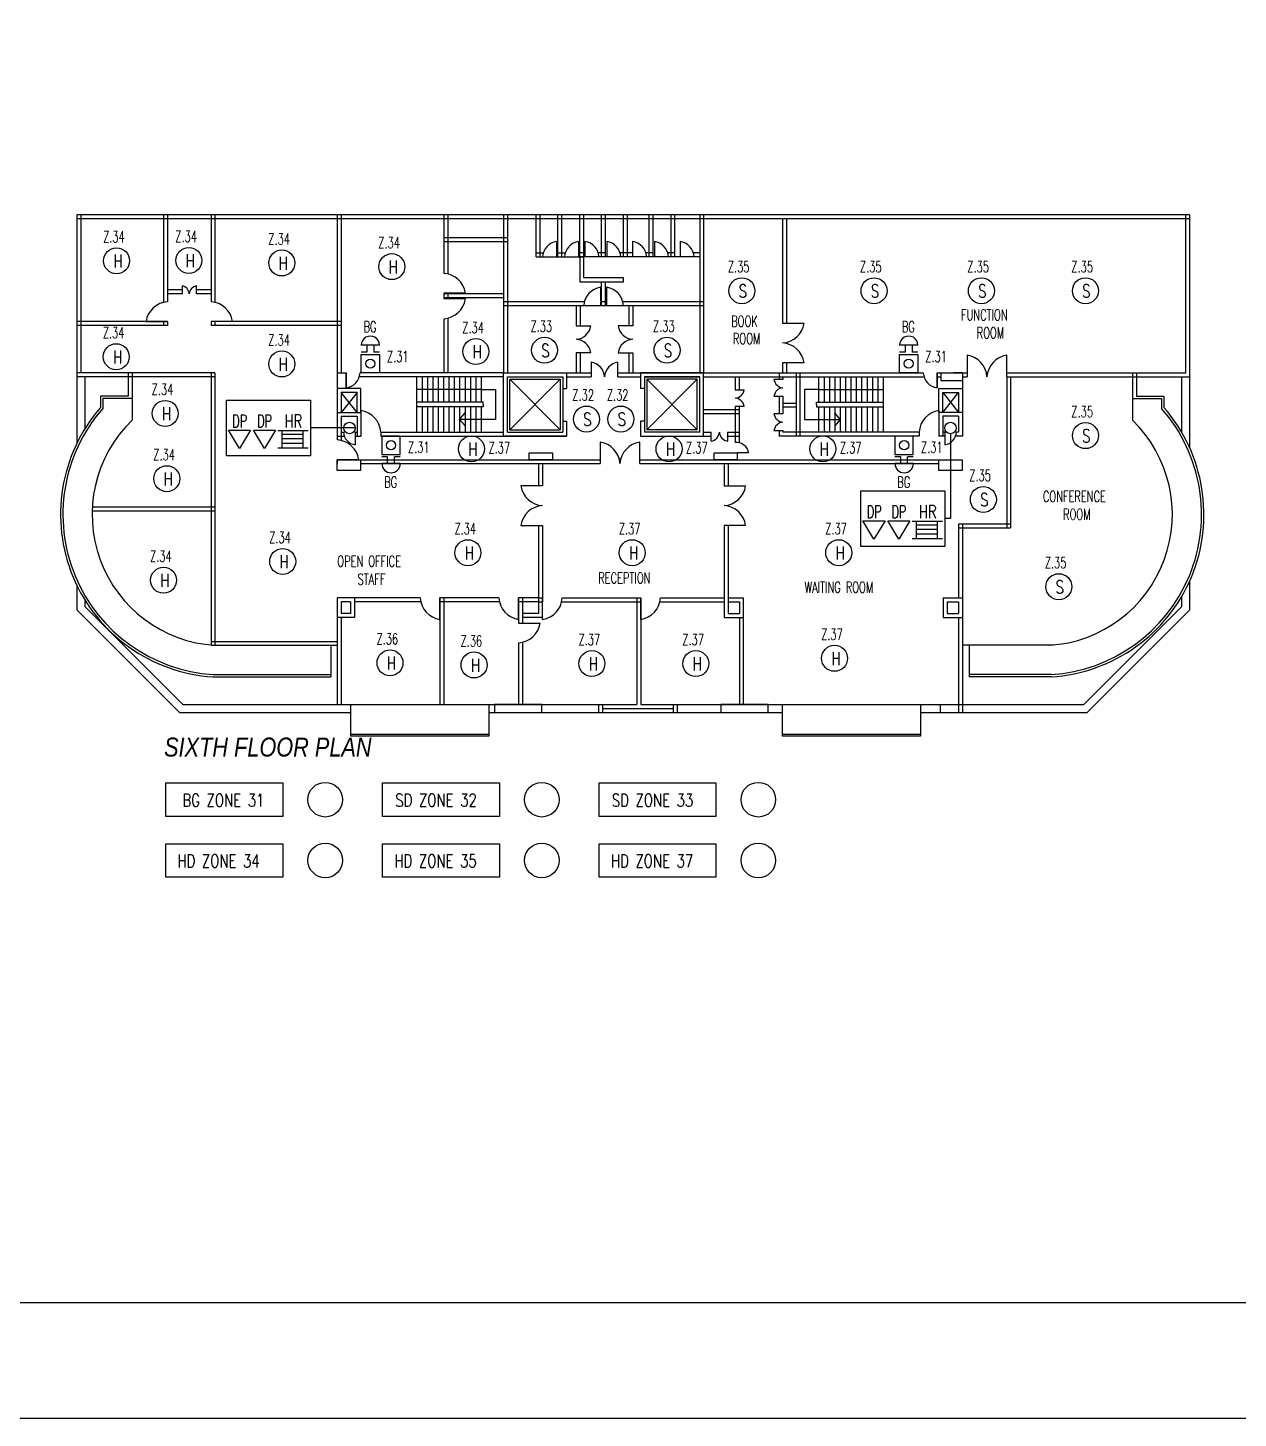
# Model space of a CAD drawing. Extents: x -212 to 1123, y -167 to 326.
# Drawn here: x 490.9 to 700.5, y -166.7 to 74 of the extents above; entities that cross this region are included whole.
import ezdxf

# ---------------------------------------------------------------- set-up
doc = ezdxf.new("R2010")
doc.units = 0
doc.layers.get('0').update_dxf_attribs({"linetype": 'CONTINUOUS'})
for name, color, linetype in [('BUILD', 8, 'CONTINUOUS'), ('FAPOINT', 1, 'CONTINUOUS'), ('FF_GRID_LINE', 8, 'CONTINUOUS'), ('MIMIC_SIZE', 7, 'CONTINUOUS'), ('TEXT', 8, 'CONTINUOUS')]:
    doc.layers.add(name, color=color, linetype=linetype)
doc.styles.add('ARIAL_NARROW_ITALIC', font='ARIALNI.TTF')
doc.styles.add('BADAI', font='romans.shx', dxfattribs={"width": 0.65})
doc.styles.add('PLOT02__REVB$0$NARROW', font='SIMPLEX', dxfattribs={"width": 0.75})

# ---------------------------------------------------------------- blocks, each defined once
blk = doc.blocks.new('D-433-1_MIMIC_SIZE_900_X_1')
at = {"layer": 'MIMIC_SIZE'}
for points in [[(3.62, 53.07), (868.62, 53.07), (868.62, 478.07), (3.62, 478.07)], [(23.62, 73.07), (848.62, 73.07), (848.62, 458.07), (23.62, 458.07)]]:
    blk.add_lwpolyline(points, close=True, dxfattribs=at)

msp = doc.modelspace()

# ---------------------------------------------------------------- linework, layer by layer
at = {"color": 1}
for p, q in [((548.636, 14.254), (548.64, 17.435)), ((549.634, 17.832), (548.64, 17.833)), ((548.64, 17.435), (551.821, 17.432)), ((551.823, 19.022), (548.641, 19.026)), ((549.636, 19.025), (549.634, 17.832)), ((550.829, 19.023), (550.827, 17.83)), ((551.822, 17.829), (550.827, 17.83)), ((551.821, 17.432), (551.818, 14.25)), ((641.858, 14.254), (641.861, 17.435)), ((642.856, 17.832), (641.861, 17.833)), ((641.861, 17.435), (645.043, 17.432)), ((645.044, 19.022), (641.863, 19.026)), ((642.857, 19.025), (642.856, 17.832)), ((644.05, 19.023), (644.049, 17.83)), ((645.043, 17.829), (644.049, 17.83)), ((645.043, 17.432), (645.039, 14.25)), ((525.672, 4.323, 16734.629), (529.489, 4.334, 16734.629)), ((527.577, 1.147, 16734.629), (525.672, 4.323, 16734.629)), ((529.489, 4.334, 16734.629), (527.577, 1.147, 16734.629)), ((529.965, 4.323, 16734.629), (533.783, 4.334, 16734.629)), ((531.87, 1.147, 16734.629), (529.965, 4.323, 16734.629)), ((533.783, 4.334, 16734.629), (531.87, 1.147, 16734.629)), ((552.22, 3.316), (552.223, 0.134)), ((555.404, 0.138), (555.401, 3.319)), ((641.059, 3.316), (641.063, 0.134)), ((644.244, 0.138), (644.241, 3.319)), ((552.223, 0.134), (555.404, 0.138)), ((641.063, 0.134), (644.244, 0.138)), ((553.218, -0.262), (552.223, -0.263)), ((555.406, -1.453), (552.225, -1.456)), ((553.219, -1.455), (553.218, -0.262)), ((555.405, -0.26), (554.411, -0.261)), ((554.412, -1.454), (554.411, -0.261)), ((642.057, -0.262), (641.063, -0.263)), ((644.246, -1.453), (641.064, -1.456)), ((642.059, -1.455), (642.057, -0.262)), ((644.245, -0.26), (643.25, -0.261)), ((643.252, -1.454), (643.25, -0.261)), ((635.525, -11.368, 16734.629), (639.343, -11.358, 16734.629)), ((637.431, -14.545, 16734.629), (635.525, -11.368, 16734.629)), ((639.343, -11.358, 16734.629), (637.431, -14.545, 16734.629)), ((639.818, -11.368, 16734.629), (643.636, -11.358, 16734.629)), ((641.724, -14.545, 16734.629), (639.818, -11.368, 16734.629)), ((643.636, -11.358, 16734.629), (641.724, -14.545, 16734.629))]:
    msp.add_line(p, q, dxfattribs=at)
for points in [[(525.305, 9.509), (539.866, 9.509), (539.866, -0.093), (525.305, -0.093)], [(635.159, -6.183), (649.72, -6.183), (649.72, -15.785), (635.159, -15.785)]]:
    msp.add_lwpolyline(points, close=True, dxfattribs=at)
at = {"color": 7, "linetype": 'BYBLOCK'}
for points in [[(514.833, -56.729), (535.082, -56.729), (535.082, -62.515), (514.833, -62.515)], [(552.327, -56.729), (572.577, -56.729), (572.577, -62.515), (552.327, -62.515)], [(589.821, -56.729), (610.071, -56.729), (610.071, -62.515), (589.821, -62.515)], [(514.833, -67.239), (535.082, -67.239), (535.082, -73.025), (514.833, -73.025)], [(552.327, -67.239), (572.577, -67.239), (572.577, -73.025), (552.327, -73.025)], [(589.821, -67.239), (610.071, -67.239), (610.071, -73.025), (589.821, -73.025)]]:
    msp.add_lwpolyline(points, close=True, dxfattribs=at)
at = {"color": 1, "linetype": 'BYBLOCK'}
for centre, radius in [((506.283, 33.648, -7592.521), 2.25), ((518.801, 33.703, -7592.521), 2.25), ((534.897, 33.271, -7592.521), 2.25), ((553.938, 32.633, -7592.521), 2.25), ((614.561, 28.459, 2486.804), 2.25), ((637.441, 28.459, 2486.804), 2.25), ((656.029, 28.459, 2486.804), 2.25), ((674.043, 28.459, 2486.804), 2.25), ((506.227, 17.042, -7592.521), 2.25), ((568.481, 17.938, 2486.804), 2.25), ((580.386, 18.162, 2486.804), 2.25), ((601.599, 18.162, 2486.804), 2.25), ((534.887, 15.791, -7592.521), 2.25), ((514.704, 7.23, -7592.521), 2.25), ((587.644, 6.253, -7592.521), 2.25), ((593.613, 6.253, -7592.521), 2.25), ((546.609, 4.708), 0.982), ((650.679, 4.708), 0.982), ((674.043, 3.386, 2486.804), 2.25), ((567.729, 1.086, 2486.804), 2.25), ((601.943, 1.086, 2486.804), 2.25), ((628.581, 1.086, 2486.804), 2.25), ((514.975, -4.064, -7592.521), 2.25), ((656.369, -7.665, 2486.804), 2.25), ((535.045, -18.402, -7592.521), 2.25), ((567.119, -16.88, 2486.804), 2.25), ((595.576, -16.88, 2486.804), 2.25), ((631.326, -16.88, 2486.804), 2.25), ((514.417, -21.642), 2.25), ((669.44, -22.762, 2486.804), 2.25), ((630.609, -35.153, 2486.804), 2.25), ((553.629, -35.945, -7592.521), 2.25), ((568.178, -36.309, 2486.804), 2.25), ((588.594, -36.066, 2486.804), 2.25), ((606.579, -36.066, 2486.804), 2.25), ((542.419, -59.622), 3), ((579.913, -59.622), 3), ((617.407, -59.622), 3), ((542.419, -70.132), 3), ((579.913, -70.132), 3), ((617.407, -70.132), 3)]:
    msp.add_circle(centre, radius, dxfattribs=at)
at = {"color": 1}
for centre in [(550.229, 15.843), (643.45, 15.843), (553.812, 1.727), (642.652, 1.727)]:
    msp.add_circle(centre, 0.795, dxfattribs=at)
for centre, start, end in [((550.232, 19.024), 359.93967, 179.93967), ((643.454, 19.024), 359.93967, 179.93967), ((553.815, -1.455), 180.06033, 0.06033), ((642.655, -1.455), 180.06033, 0.06033)]:
    msp.add_arc(centre, 1.591, start, end, dxfattribs=at)
at = {"layer": 'FAPOINT', "color": 1, "linetype": 'BYBLOCK'}
for p, q in [((534.184, 4.263, 16734.629), (539.442, 4.263, 16734.629)), ((534.966, 1.293, 16734.629), (534.966, 4.263, 16734.629)), ((534.966, 3.654, 16734.629), (538.592, 3.654, 16734.629)), ((534.966, 2.888, 16734.629), (538.592, 2.888, 16734.629)), ((538.592, 1.293, 16734.629), (538.592, 4.263, 16734.629)), ((534.184, 1.293, 16734.629), (539.442, 1.293, 16734.629)), ((534.966, 2.059, 16734.629), (538.592, 2.059, 16734.629)), ((644.037, -11.429, 16734.629), (649.295, -11.429, 16734.629)), ((644.82, -14.399, 16734.629), (644.82, -11.429, 16734.629)), ((648.445, -14.399, 16734.629), (648.445, -11.429, 16734.629)), ((644.037, -14.399, 16734.629), (649.295, -14.399, 16734.629)), ((644.82, -12.038, 16734.629), (648.445, -12.038, 16734.629)), ((644.82, -12.804, 16734.629), (648.445, -12.804, 16734.629)), ((644.82, -13.633, 16734.629), (648.445, -13.633, 16734.629))]:
    msp.add_line(p, q, dxfattribs=at)
at = {"layer": 'FF_GRID_LINE', "color": 1}
for p, q in [((551.818, 14.25), (548.636, 14.254)), ((645.039, 14.25), (641.858, 14.254)), ((555.401, 3.319), (552.22, 3.316)), ((644.241, 3.319), (641.059, 3.316))]:
    msp.add_line(p, q, dxfattribs=at)
at = {"layer": 'MIMIC_SIZE'}
for p, q in [((692.116, 41.588), (499.398, 41.588)), ((499.398, 41.588), (499.398, 2.038)), ((500.082, 41.588), (500.082, 14.252)), ((514.433, 41.588), (514.433, 26.451)), ((515.116, 41.588), (515.116, 26.553)), ((522.634, 41.588), (522.634, 26.553)), ((523.317, 41.588), (523.317, 26.451)), ((544.503, 41.588), (544.503, 2.634)), ((545.186, 41.588), (545.186, 14.252)), ((562.954, 41.588), (562.954, 31.474)), ((563.638, 41.588), (563.638, 31.372)), ((573.277, 41.588), (573.277, 14.252)), ((573.961, 41.588), (573.961, 14.252)), ((578.921, 34.321), (578.921, 41.588)), ((579.605, 34.321), (579.605, 41.588)), ((582.702, 34.321), (582.702, 41.588)), ((582.702, 34.321), (582.702, 41.588)), ((583.385, 34.321), (583.385, 41.588)), ((586.483, 34.321), (586.483, 41.588)), ((587.166, 34.321), (587.166, 41.588)), ((590.263, 34.321), (590.263, 41.588)), ((590.263, 34.321), (590.263, 41.588)), ((590.947, 34.321), (590.947, 41.588)), ((590.947, 34.321), (590.947, 41.588)), ((594.044, 34.321), (594.044, 41.588)), ((594.728, 34.321), (594.728, 41.588)), ((598.508, 34.321), (598.508, 41.588)), ((599.192, 34.321), (599.192, 41.588)), ((602.289, 34.321), (602.289, 41.588)), ((602.972, 34.321), (602.972, 41.588)), ((607.249, 41.588), (607.249, 14.252)), ((607.933, 41.588), (607.933, 14.252)), ((691.433, 14.252), (691.433, 41.588)), ((692.116, 13.569), (692.116, 41.588)), ((692.116, 40.904), (499.398, 40.904)), ((573.277, 40.904), (573.277, 14.252)), ((586.483, 34.321), (586.483, 40.904)), ((607.249, 40.904), (607.249, 14.252)), ((621.601, 40.904), (621.601, 22.845)), ((622.284, 40.904), (622.284, 22.845)), ((562.954, 37.672), (573.961, 37.672)), ((562.954, 36.988), (573.961, 36.988)), ((582.483, 36.99), (582.483, 34.321)), ((586.264, 36.99), (586.264, 34.321)), ((587.385, 36.99), (587.385, 34.321)), ((591.166, 36.99), (591.166, 34.321)), ((595.63, 36.99), (595.63, 34.321)), ((599.411, 36.99), (599.411, 34.321)), ((603.875, 36.99), (603.875, 34.321)), ((578.921, 35.005), (580.167, 35.005)), ((578.921, 34.321), (583.385, 34.321)), ((582.702, 35.005), (583.948, 35.005)), ((582.702, 34.321), (587.166, 34.321)), ((587.385, 35.005), (586.483, 35.005)), ((590.947, 34.321), (586.483, 34.321)), ((586.483, 34.321), (586.483, 30.02)), ((587.166, 30.704), (587.166, 34.321)), ((590.947, 35.005), (589.701, 35.005)), ((594.728, 34.321), (590.263, 34.321)), ((595.63, 35.005), (593.481, 35.005)), ((599.192, 34.321), (594.728, 34.321)), ((599.192, 35.005), (597.946, 35.005)), ((602.972, 34.321), (598.508, 34.321)), ((602.972, 35.005), (601.726, 35.005)), ((607.249, 34.321), (602.972, 34.321)), ((607.249, 35.005), (606.191, 35.005)), ((517.624, 29.287), (517.624, 27.92)), ((520.127, 27.92), (520.127, 29.287)), ((586.483, 30.02), (594.082, 30.02)), ((594.082, 30.704), (587.166, 30.704)), ((590.09, 29.057), (590.09, 25.87)), ((590.263, 25.87), (590.263, 30.02)), ((590.947, 25.87), (590.947, 30.02)), ((591.144, 29.057), (591.144, 25.87)), ((594.082, 30.02), (594.082, 30.704)), ((517.624, 28.603), (515.116, 28.603)), ((517.624, 27.92), (515.116, 27.92)), ((522.634, 28.603), (520.127, 28.603)), ((522.634, 27.92), (520.127, 27.92)), ((562.954, 28.057), (562.954, 27.047)), ((566.688, 28.057), (562.954, 28.057)), ((573.277, 27.92), (562.954, 27.92)), ((573.277, 27.236), (562.954, 27.236)), ((566.688, 27.047), (562.954, 27.047)), ((563.638, 28.057), (563.638, 27.047)), ((587.286, 26.553), (573.277, 26.553)), ((591.144, 26.553), (590.09, 26.553)), ((607.933, 26.553), (593.948, 26.553)), ((607.933, 25.87), (573.277, 25.87)), ((585.865, 25.87), (585.865, 22.377)), ((586.549, 25.87), (586.549, 22.377)), ((594.966, 25.87), (594.966, 22.377)), ((595.649, 25.87), (595.649, 22.377)), ((515.116, 23.136), (499.398, 23.136)), ((515.116, 22.453), (499.398, 22.453)), ((511.383, 23.136), (515.116, 23.136)), ((514.433, 23.136), (514.433, 22.453)), ((515.116, 23.136), (515.116, 22.453)), ((545.186, 23.136), (522.634, 23.136)), ((522.634, 23.136), (522.634, 22.453)), ((526.368, 23.136), (522.634, 23.136)), ((545.186, 22.453), (522.634, 22.453)), ((523.317, 23.136), (523.317, 22.453)), ((562.954, 23.63), (562.954, 14.252)), ((563.638, 23.732), (563.638, 14.252)), ((585.865, 22.377), (588.396, 22.377)), ((595.649, 22.377), (593.119, 22.377)), ((621.601, 22.845), (625.335, 22.845)), ((585.865, 17.745), (585.865, 14.252)), ((588.396, 17.745), (585.865, 17.745)), ((586.549, 17.745), (586.549, 14.252)), ((593.119, 17.745), (595.649, 17.745)), ((594.966, 17.745), (594.966, 14.252)), ((595.649, 17.745), (595.649, 14.252)), ((653.582, 17.302), (653.582, 13.569)), ((660.416, 13.569), (660.416, 17.302)), ((588.461, 16.099), (588.461, 13.569)), ((593.093, 13.569), (593.093, 16.099)), ((621.601, 16.011), (621.601, 14.252)), ((625.335, 16.011), (621.601, 16.011)), ((622.284, 16.011), (622.284, 14.252)), ((523.317, 14.252), (499.398, 14.252)), ((523.317, 13.569), (499.398, 13.569)), ((500.765, 13.569), (500.765, 4.53)), ((508.282, 14.252), (508.282, 10.217)), ((508.966, 14.252), (508.966, 6.074)), ((522.634, 14.252), (522.634, -32.902)), ((523.317, 14.252), (523.317, -32.902)), ((544.503, 14.252), (546.047, 14.252)), ((546.047, 14.252), (546.047, 11.533)), ((546.047, 11.633), (546.047, 14.252)), ((573.277, 13.569), (548.316, 13.569)), ((573.277, 14.252), (548.444, 14.252)), ((558.243, 13.569), (558.243, 4.001)), ((559.174, 13.569), (559.174, 9.195)), ((560.105, 13.569), (560.105, 9.195)), ((561.036, 13.569), (561.036, 9.195)), ((561.967, 13.569), (561.967, 9.195)), ((562.898, 13.569), (562.898, 9.195)), ((563.829, 13.569), (563.829, 9.195)), ((564.76, 13.569), (564.76, 9.195)), ((565.69, 13.569), (565.69, 9.195)), ((566.621, 13.569), (566.621, 9.195)), ((567.552, 13.569), (567.552, 9.195)), ((568.483, 13.569), (568.483, 9.195)), ((569.414, 13.569), (569.414, 9.195)), ((573.277, 3.318), (573.277, 14.252)), ((573.277, 14.252), (584.212, 14.252)), ((573.961, 4.001), (573.961, 13.569)), ((573.961, 13.569), (583.528, 13.569)), ((574.371, 4.411), (574.371, 13.158)), ((574.371, 13.158), (583.118, 13.158)), ((583.118, 13.158), (574.371, 4.411)), ((583.118, 4.411), (574.371, 13.158)), ((583.118, 13.158), (583.118, 4.411)), ((583.528, 14.252), (588.461, 14.252)), ((583.528, 13.569), (583.528, 4.001)), ((584.212, 14.252), (584.212, 11.557)), ((584.212, 13.569), (588.461, 13.569)), ((593.093, 14.252), (610.792, 14.252)), ((593.093, 13.569), (596.998, 13.569)), ((607.933, 14.252), (596.998, 14.252)), ((596.998, 14.252), (596.998, 11.557)), ((597.682, 13.569), (607.249, 13.569)), ((607.249, 13.569), (597.682, 13.569)), ((597.682, 13.569), (597.682, 4.001)), ((606.839, 13.158), (598.092, 13.158)), ((598.092, 13.158), (598.092, 4.411)), ((598.092, 13.158), (606.839, 4.411)), ((598.092, 4.411), (606.839, 13.158)), ((606.839, 4.411), (606.839, 13.158)), ((607.249, 4.001), (607.249, 13.569)), ((607.933, 3.318), (607.933, 14.252)), ((607.933, 13.569), (612.957, 13.569)), ((607.933, 13.569), (611.475, 13.569)), ((607.933, 3.318), (607.933, 13.569)), ((609.425, 13.569), (616.259, 13.569)), ((610.792, 14.252), (645.976, 14.252)), ((611.475, 13.569), (646.104, 13.569)), ((613.4, 13.569), (613.4, 11.297)), ((614.083, 13.569), (614.083, 11.297)), ((621.672, 13.095), (620.113, 13.095)), ((620.989, 14.252), (645.929, 14.252)), ((620.989, 14.252), (620.989, 13.095)), ((621.672, 13.569), (645.929, 13.569)), ((621.672, 13.569), (621.672, 13.095)), ((623.988, 3.318), (623.988, 14.252)), ((624.671, 3.318), (624.671, 14.252)), ((627.851, 13.569), (627.851, 9.195)), ((628.782, 13.569), (628.782, 9.195)), ((629.713, 13.569), (629.713, 9.195)), ((630.644, 13.569), (630.644, 9.195)), ((631.575, 13.569), (631.575, 9.195)), ((632.506, 13.569), (632.506, 9.195)), ((633.437, 13.569), (633.437, 9.195)), ((634.368, 13.569), (634.368, 9.195)), ((635.299, 13.569), (635.299, 9.195)), ((636.23, 13.569), (636.23, 9.195)), ((637.161, 13.569), (637.161, 9.195)), ((638.092, 13.569), (638.092, 9.195)), ((639.023, 13.569), (639.023, 4.001)), ((648.372, 14.252), (653.582, 14.252)), ((648.372, 14.252), (648.372, 11.633)), ((648.372, 11.633), (648.372, 14.252)), ((648.372, 13.569), (649.002, 13.569)), ((649.002, 14.252), (649.002, 12.955)), ((649.002, 12.955), (652.763, 12.955)), ((652.763, 14.252), (651.218, 14.252)), ((652.763, 14.252), (652.763, 3.318)), ((652.763, 13.569), (653.582, 13.569)), ((660.416, 14.252), (691.433, 14.252)), ((660.416, 13.569), (692.116, 13.569)), ((660.416, 13.569), (660.416, -12.55)), ((661.099, 13.569), (661.099, -12.55)), ((682.177, 14.252), (682.177, 6.074)), ((682.861, 14.252), (682.861, 10.217)), ((690.749, 3.909), (690.749, 13.569)), ((692.116, 1.239), (692.116, 13.569)), ((508.282, 10.217), (503.499, 10.217)), ((503.499, 10.217), (503.499, 8.247)), ((508.966, 9.807), (503.909, 9.807)), ((503.909, 9.807), (503.909, 8.093)), ((548.603, 11.533), (544.503, 11.533)), ((545.186, 10.85), (545.186, 7.418)), ((547.919, 10.85), (545.186, 10.85)), ((547.919, 10.85), (545.186, 7.418)), ((547.919, 7.418), (545.186, 10.85)), ((547.919, 7.418), (547.919, 10.85)), ((548.603, 7.418), (548.603, 11.533)), ((569.414, 11.382), (558.243, 11.382)), ((569.414, 11.382), (571.893, 11.382)), ((571.893, 11.382), (571.893, 6.188)), ((583.528, 11.557), (584.212, 11.557)), ((597.682, 11.557), (596.998, 11.557)), ((613.4, 11.297), (614.959, 11.297)), ((620.113, 10.241), (621.672, 10.241)), ((620.989, 10.241), (620.989, 7.142)), ((621.672, 10.241), (621.672, 7.142)), ((627.851, 11.382), (625.372, 11.382)), ((625.372, 11.382), (625.372, 6.188)), ((627.851, 11.382), (639.023, 11.382)), ((648.662, 7.418), (648.662, 11.533)), ((648.662, 11.533), (652.763, 11.533)), ((649.346, 7.418), (649.346, 10.85)), ((649.346, 10.85), (652.079, 10.85)), ((649.346, 10.85), (652.079, 7.418)), ((649.346, 7.418), (652.079, 10.85)), ((652.079, 10.85), (652.079, 7.418)), ((682.177, 9.807), (687.234, 9.807)), ((682.861, 10.217), (687.645, 10.217)), ((687.234, 9.807), (687.234, 8.093)), ((687.645, 10.217), (687.645, 8.247)), ((544.503, 7.418), (548.603, 7.418)), ((548.603, 7.735), (548.603, 4.001)), ((548.603, 7.418), (548.603, 3.318)), ((569.783, 9.195), (558.243, 9.195)), ((569.783, 8.375), (558.243, 8.375)), ((559.174, 8.375), (559.174, 4.001)), ((560.105, 8.375), (560.105, 4.001)), ((561.036, 8.375), (561.036, 4.001)), ((561.967, 8.375), (561.967, 4.001)), ((562.898, 8.375), (562.898, 4.001)), ((563.829, 8.375), (563.829, 4.001)), ((564.76, 8.375), (564.76, 4.001)), ((565.69, 8.375), (565.69, 4.001)), ((565.69, 6.188), (566.621, 7.307)), ((566.621, 8.375), (566.621, 4.001)), ((567.552, 8.375), (567.552, 4.001)), ((568.483, 8.375), (568.483, 4.001)), ((569.414, 8.375), (569.414, 4.001)), ((569.783, 8.785), (569.783, 9.195)), ((569.783, 8.785), (569.783, 8.375)), ((614.083, 7.862), (607.933, 7.862)), ((613.4, 8.443), (613.4, 2.205)), ((614.959, 8.443), (613.4, 8.443)), ((614.083, 8.443), (614.083, 2.159)), ((621.672, 9.033), (623.988, 9.033)), ((621.672, 8.35), (623.988, 8.35)), ((627.482, 8.785), (627.482, 9.195)), ((627.482, 9.195), (639.023, 9.195)), ((627.482, 8.785), (627.482, 8.375)), ((627.482, 8.375), (639.023, 8.375)), ((627.851, 8.375), (627.851, 4.001)), ((628.782, 8.375), (628.782, 4.001)), ((629.713, 8.375), (629.713, 4.001)), ((630.644, 8.375), (630.644, 4.001)), ((631.575, 6.188), (630.644, 7.307)), ((631.575, 8.375), (631.575, 4.001)), ((632.506, 8.375), (632.506, 4.001)), ((633.437, 8.375), (633.437, 4.001)), ((634.368, 8.375), (634.368, 4.001)), ((635.299, 8.375), (635.299, 4.001)), ((636.23, 8.375), (636.23, 4.001)), ((637.161, 8.375), (637.161, 4.001)), ((638.092, 8.375), (638.092, 4.001)), ((648.662, 7.735), (648.662, 4.001)), ((648.662, 7.735), (648.662, 4.001)), ((648.662, 7.418), (648.662, 3.318)), ((648.662, 7.418), (648.662, 3.318)), ((652.763, 7.418), (648.662, 7.418)), ((652.763, 7.418), (648.662, 7.418)), ((545.186, 6.735), (545.186, 2.532)), ((545.186, 6.735), (547.919, 6.735)), ((547.919, 6.735), (547.919, 3.318)), ((571.893, 6.188), (565.69, 6.188)), ((565.69, 6.188), (566.621, 5.069)), ((583.528, 5.87), (584.212, 5.87)), ((584.212, 5.87), (584.212, 3.318)), ((596.998, 5.87), (596.998, 3.318)), ((597.682, 5.87), (596.998, 5.87)), ((614.083, 7.179), (607.933, 7.179)), ((621.672, 7.142), (620.113, 7.142)), ((625.372, 6.188), (631.575, 6.188)), ((631.575, 6.188), (630.644, 5.069)), ((649.346, 6.735), (649.346, 3.318)), ((652.079, 6.735), (649.346, 6.735)), ((652.079, 6.735), (649.346, 6.735)), ((652.079, 6.735), (652.079, 4.001)), ((544.503, 3.318), (545.709, 3.318)), ((545.186, 4.001), (545.564, 4.001)), ((547.588, 4.001), (547.919, 4.001)), ((547.588, 4.001), (547.588, 1.79)), ((547.588, 3.318), (548.603, 3.318)), ((552.02, 4.001), (573.277, 4.001)), ((552.02, 4.001), (552.02, 3.318)), ((552.02, 3.318), (584.212, 3.318)), ((584.212, 3.318), (573.277, 3.318)), ((573.961, 4.001), (583.528, 4.001)), ((574.371, 4.411), (583.118, 4.411)), ((596.998, 3.318), (607.933, 3.318)), ((607.249, 4.001), (597.682, 4.001)), ((606.839, 4.411), (598.092, 4.411)), ((607.933, 4.001), (609.24, 4.001)), ((607.933, 3.318), (609.24, 3.318)), ((609.24, 2.442), (609.24, 4.001)), ((612.093, 4.001), (614.083, 4.001)), ((612.093, 4.001), (612.093, 2.442)), ((612.093, 3.318), (614.083, 3.318)), ((620.113, 4.288), (621.672, 4.288)), ((620.989, 4.288), (620.989, 3.318)), ((645.245, 3.318), (620.989, 3.318)), ((621.672, 4.288), (621.672, 4.001)), ((645.245, 4.001), (621.672, 4.001)), ((645.245, 4.001), (645.245, 3.318)), ((649.678, 3.318), (648.662, 3.318)), ((649.678, 4.001), (649.346, 4.001)), ((649.678, 4.001), (649.678, 1.79)), ((652.763, 3.318), (651.556, 3.318)), ((652.079, 4.001), (651.701, 4.001)), ((577.739, -0.783), (577.739, 0.386)), ((577.739, 0.386), (581.757, 0.386)), ((581.757, 0.386), (581.757, -0.783)), ((590.027, 2.268), (590.027, -1.466)), ((596.861, -1.466), (596.861, 2.268)), ((609.75, -0.783), (609.75, 0.386)), ((609.75, 0.386), (613.768, 0.386)), ((615.726, 0.386), (613.734, 0.386)), ((613.768, 0.386), (613.768, -0.783)), ((544.503, -0.783), (544.503, -1.466)), ((544.503, -0.783), (590.027, -0.783)), ((544.503, -2.66), (544.503, -0.783)), ((544.503, -0.783), (548.52, -0.783)), ((548.236, -0.783), (544.503, -0.783)), ((548.52, -0.783), (548.52, -2.66)), ((548.52, -1.466), (581.757, -1.466)), ((581.757, -0.783), (577.739, -0.783)), ((579.356, -1.466), (579.356, -5.307)), ((580.039, -1.466), (580.039, -5.307)), ((581.757, -1.466), (590.027, -1.466)), ((596.861, -0.783), (652.68, -0.783)), ((596.861, -1.466), (613.768, -1.466)), ((613.768, -0.783), (609.75, -0.783)), ((611.475, -1.466), (611.475, -5.307)), ((612.159, -1.466), (612.159, -5.307)), ((613.768, -1.466), (648.662, -1.466)), ((648.662, -2.66), (648.662, -0.783)), ((648.662, -0.783), (652.68, -0.783)), ((652.68, -0.783), (652.68, -2.66)), ((548.52, -2.66), (544.503, -2.66)), ((652.68, -2.66), (648.662, -2.66)), ((580.039, -5.307), (576.305, -5.307)), ((611.475, -5.307), (615.209, -5.307)), ((523.317, -8.984), (502.082, -8.984)), ((523.317, -9.667), (502.054, -9.667)), ((652.079, -11.867), (661.099, -11.867)), ((652.079, -11.867), (652.079, -24.702)), ((652.763, -11.867), (652.763, -44.52)), ((576.305, -12.141), (580.039, -12.141)), ((579.356, -12.141), (579.356, -25.385)), ((580.039, -12.141), (580.039, -25.385)), ((611.475, -12.141), (611.475, -28.091)), ((615.209, -12.141), (611.475, -12.141)), ((612.159, -12.141), (612.159, -27.408)), ((652.079, -12.55), (661.099, -12.55)), ((499.398, -22.527), (499.398, -26.752)), ((692.116, -26.752), (692.116, -21.729)), ((500.765, -25.019), (500.765, -26.186)), ((500.765, -26.186), (517.733, -43.153)), ((544.503, -24.702), (544.503, -43.153)), ((558.854, -24.702), (544.503, -24.702)), ((545.186, -25.385), (545.186, -27.408)), ((546.783, -25.385), (545.186, -25.385)), ((546.783, -25.385), (546.783, -27.408)), ((547.467, -24.702), (547.467, -28.091)), ((558.956, -25.385), (547.467, -25.385)), ((562.271, -24.702), (562.271, -43.153)), ((572.485, -24.702), (562.271, -24.702)), ((562.271, -28.436), (562.271, -24.702)), ((572.587, -25.385), (562.271, -25.385)), ((562.954, -24.702), (562.954, -43.153)), ((575.902, -24.702), (575.902, -29.053)), ((579.356, -24.702), (575.902, -24.702)), ((575.902, -28.436), (575.902, -24.702)), ((579.356, -25.385), (575.902, -25.385)), ((576.586, -24.702), (576.586, -29.053)), ((579.356, -24.702), (580.039, -24.702)), ((579.356, -25.385), (580.039, -25.385)), ((579.356, -25.385), (579.356, -27.408)), ((580.039, -28.436), (580.039, -24.702)), ((583.354, -25.385), (597.041, -25.385)), ((583.456, -24.702), (597.041, -24.702)), ((596.358, -24.702), (596.358, -43.153)), ((597.041, -24.702), (597.041, -43.153)), ((597.041, -28.436), (597.041, -24.702)), ((600.356, -25.385), (611.475, -25.385)), ((600.458, -24.702), (611.475, -24.702)), ((612.159, -24.702), (614.809, -24.702)), ((612.159, -25.385), (614.126, -25.385)), ((612.528, -25.385), (614.126, -25.385)), ((614.126, -25.385), (614.126, -27.408)), ((614.126, -25.385), (614.126, -27.408)), ((614.809, -24.702), (614.809, -43.153)), ((649.429, -24.702), (652.763, -24.702)), ((649.429, -24.702), (649.429, -28.091)), ((650.112, -25.385), (650.112, -27.408)), ((650.112, -25.385), (652.079, -25.385)), ((650.482, -25.385), (652.079, -25.385)), ((652.079, -25.385), (652.079, -27.408)), ((652.079, -25.385), (652.079, -27.408)), ((652.763, -24.702), (652.763, -28.091)), ((690.749, -26.186), (673.782, -43.153)), ((690.749, -26.186), (690.749, -24.399)), ((499.398, -26.752), (517.167, -44.52)), ((547.467, -28.091), (544.503, -28.091)), ((546.783, -27.408), (545.186, -27.408)), ((545.186, -28.091), (545.186, -43.153)), ((579.356, -27.408), (576.586, -27.408)), ((580.039, -28.091), (576.586, -28.091)), ((611.475, -28.091), (614.809, -28.091)), ((612.159, -27.408), (614.126, -27.408)), ((614.126, -28.091), (614.126, -43.153)), ((649.429, -28.091), (652.763, -28.091)), ((650.112, -27.408), (652.079, -27.408)), ((652.079, -28.091), (652.079, -44.52)), ((692.116, -26.752), (674.348, -44.52)), ((575.902, -29.053), (579.636, -29.053)), ((522.634, -32.219), (544.503, -32.219)), ((522.634, -32.902), (544.503, -32.902)), ((543.364, -32.902), (543.364, -38.359)), ((575.902, -32.47), (575.902, -43.153)), ((576.586, -32.368), (576.586, -43.153)), ((668.509, -32.902), (652.763, -32.902)), ((653.902, -32.902), (653.902, -38.359)), ((522.972, -37.949), (543.364, -37.949)), ((522.972, -38.359), (543.364, -38.359)), ((668.171, -37.949), (653.902, -37.949)), ((668.171, -38.359), (653.902, -38.359)), ((517.733, -43.153), (596.358, -43.153)), ((546.845, -43.153), (570.764, -43.153)), ((546.845, -48.621), (546.845, -43.153)), ((570.764, -43.153), (570.764, -48.621)), ((579.941, -43.153), (571.74, -43.153)), ((571.74, -43.153), (571.74, -44.52)), ((579.941, -44.52), (579.941, -43.153)), ((589.801, -44.52), (589.801, -43.153)), ((590.484, -44.52), (590.484, -43.153)), ((597.041, -43.153), (673.782, -43.153)), ((602.668, -43.153), (602.668, -44.52)), ((603.351, -43.153), (603.351, -44.52)), ((619.122, -43.153), (610.921, -43.153)), ((610.921, -43.153), (610.921, -44.52)), ((619.122, -44.52), (619.122, -43.153)), ((621.587, -43.153), (645.506, -43.153)), ((621.587, -48.621), (621.587, -43.153)), ((645.506, -43.153), (645.506, -48.621)), ((648.914, -43.153), (648.914, -44.52)), ((517.167, -44.52), (546.845, -44.52)), ((570.764, -44.52), (621.587, -44.52)), ((571.74, -44.52), (579.941, -44.52)), ((590.484, -43.837), (602.668, -43.837)), ((610.921, -44.52), (619.122, -44.52)), ((645.506, -44.52), (674.348, -44.52)), ((570.764, -48.36), (546.845, -48.36)), ((570.764, -48.621), (546.845, -48.621)), ((645.506, -48.36), (621.587, -48.36)), ((645.506, -48.621), (621.587, -48.621))]:
    msp.add_line(p, q, dxfattribs=at)
at = {"layer": 'MIMIC_SIZE', "color": 1}
for p, q in [((547.591, 4.708), (539.866, 4.708)), ((650.679, 3.726), (650.679, -10.984)), ((650.679, -10.984), (649.72, -10.984))]:
    msp.add_line(p, q, dxfattribs=at)
at = {"layer": 'MIMIC_SIZE'}
for centre, radius, start, end in [((582.916, 34.142), 2.881, 98.64417, 176.43073), ((586.697, 34.142), 2.881, 98.64417, 176.43073), ((586.952, 34.142), 2.881, 3.56927, 81.35583), ((590.733, 34.142), 2.881, 3.56927, 81.35583), ((595.197, 34.142), 2.881, 3.56927, 81.35583), ((598.978, 34.142), 2.881, 3.56927, 81.35583), ((603.442, 34.142), 2.881, 3.56927, 81.35583), ((562.703, 27.451), 4.031, 8.64417, 86.43073), ((517.402, 27.828), 1.476, 3.56927, 81.35583), ((520.349, 27.828), 1.476, 98.64417, 176.43073), ((590.608, 25.655), 3.441, 98.64417, 176.43073), ((590.627, 25.655), 3.441, 3.56927, 81.35583), ((515.367, 22.53), 4.031, 93.56927, 171.35583), ((522.383, 22.53), 4.031, 8.64417, 86.43073), ((562.703, 27.652), 4.031, 273.56927, 351.35583), ((585.695, 22.787), 2.732, 273.56927, 351.35583), ((595.82, 22.787), 2.732, 188.64417, 266.43073), ((621.35, 23.45), 4.031, 273.56927, 351.35583), ((585.695, 17.334), 2.732, 8.64417, 86.43073), ((595.82, 17.334), 2.732, 93.56927, 171.35583), ((621.35, 15.405), 4.031, 8.64417, 86.43073), ((652.976, 13.318), 4.031, 3.56927, 81.35583), ((661.022, 13.318), 4.031, 98.64417, 176.43073), ((588.05, 13.398), 2.732, 3.56927, 81.35583), ((593.504, 13.398), 2.732, 98.64417, 176.43073), ((545.622, 14.428), 2.827, 278.64417, 356.43073), ((621.777, 13.348), 1.683, 188.64417, 266.43073), ((648.797, 14.428), 2.827, 183.56927, 261.35583), ((613.295, 11.55), 1.683, 273.56927, 351.35583), ((613.295, 8.19), 1.683, 8.64417, 86.43073), ((621.777, 9.988), 1.683, 93.56927, 171.35583), ((524.75, -10.245), 28.17, 138.97164, 266.38225), ((524.75, -10.245), 27.76, 138.65598, 266.38225), ((547.997, 3.75), 4.031, 3.56927, 81.35583), ((649.268, 3.75), 4.031, 98.64417, 176.43073), ((666.393, -10.245), 27.76, 273.61775, 41.34402), ((666.393, -10.245), 28.17, 273.61775, 41.02836), ((524.75, -10.245), 22.703, 134.04611, 266.38225), ((621.777, 7.395), 1.683, 188.64417, 266.43073), ((621.777, 4.036), 1.683, 93.56927, 171.35583), ((666.393, -10.245), 22.703, 273.61775, 45.95389), ((544.252, -1.389), 4.031, 8.64417, 86.43073), ((547.946, 4.15), 2.387, 183.56927, 261.35583), ((608.987, 4.106), 1.683, 278.64417, 356.43073), ((612.346, 4.106), 1.683, 183.56927, 261.35583), ((649.319, 4.15), 2.387, 278.64417, 356.43073), ((589.421, -1.717), 4.031, 3.56927, 81.35583), ((597.467, -1.717), 4.031, 98.64417, 176.43073), ((613.6, 0.063), 2.151, 8.64417, 95.33825), ((580.29, -4.701), 4.031, 188.64417, 266.43073), ((611.224, -4.701), 4.031, 273.56927, 351.35583), ((580.29, -12.747), 4.031, 93.56927, 171.35583), ((611.224, -12.747), 4.031, 8.64417, 86.43073), ((562.877, -24.451), 4.031, 183.56927, 261.35583), ((576.508, -24.451), 4.031, 183.56927, 261.35583), ((579.433, -24.451), 4.031, 278.64417, 356.43073), ((596.435, -24.451), 4.031, 278.64417, 356.43073), ((575.651, -28.447), 4.031, 273.56927, 351.35583)]:
    msp.add_arc(centre, radius, start, end, dxfattribs=at)

# ---------------------------------------------------------------- block references
msp.add_blockref('D-433-1_MIMIC_SIZE_900_X_1', (254.506, -219.745), dxfattribs=at)

# ---------------------------------------------------------------- texts
at = {"color": 1, "linetype": 'BYBLOCK', "style": 'PLOT02__REVB$0$NARROW', "width": 0.75}
for s, height, p in [('H', 2.255, (505.725, 32.479)), ('H', 2.255, (518.243, 32.533)), ('H', 2.255, (534.339, 32.102)), ('H', 2.255, (553.38, 31.463)), ('S', 2.255, (614.002, 27.29, 10079.325)), ('S', 2.255, (636.882, 27.29, 10079.325)), ('S', 2.255, (655.47, 27.29, 10079.325)), ('S', 2.255, (673.485, 27.29, 10079.325)), ('H', 2.255, (505.668, 15.872)), ('H', 2.255, (534.328, 14.621)), ('H', 2.255, (567.922, 16.768, 10079.325)), ('S', 2.255, (579.827, 16.992, 10079.325)), ('S', 2.255, (601.04, 16.992, 10079.325)), ('H', 2.255, (514.145, 6.061)), ('S', 2.255, (587.085, 5.083)), ('S', 2.255, (593.054, 5.083)), ('HR', 2.2387, (535.333, 4.79, 16734.706)), ('S', 2.255, (673.485, 2.216, 10079.325)), ('H', 2.255, (567.17, -0.084, 10079.325)), ('H', 2.255, (601.384, -0.084, 10079.325)), ('H', 2.255, (628.023, -0.084, 10079.325)), ('H', 2.255, (514.417, -5.233)), ('S', 2.255, (655.811, -8.835, 10079.325)), ('HR', 2.2387, (645.186, -10.902, 16734.706)), ('H', 2.255, (566.56, -18.05, 10079.325)), ('H', 2.255, (595.018, -18.05, 10079.325)), ('H', 2.255, (630.767, -18.05, 10079.325)), ('H', 2.255, (534.487, -19.572)), ('H', 2.255, (513.858, -22.812, 7592.521)), ('S', 2.255, (668.881, -23.931, 10079.325)), ('H', 2.255, (553.071, -37.114)), ('H', 2.255, (567.62, -37.479, 10079.325)), ('H', 2.255, (588.035, -37.236, 10079.325)), ('H', 2.255, (606.02, -37.236, 10079.325)), ('H', 2.255, (630.05, -36.322, 10079.325))]:
    msp.add_text(s, height=height, dxfattribs=at).set_placement(p)
at = {"color": 7, "style": 'PLOT02__REVB$0$NARROW', "width": 0.75}
for s, p in [('BG ZONE 31', (517.692, -60.83)), ('SD ZONE 32', (554.546, -60.83)), ('SD ZONE 33', (592.04, -60.83)), ('HD ZONE 34', (516.812, -71.34)), ('HD ZONE 35', (554.386, -71.34)), ('HD ZONE 37', (591.88, -71.34))]:
    msp.add_text(s, height=2.2387, dxfattribs=at).set_placement(p)
at = {"layer": 'BUILD', "color": 0, "linetype": 'BYBLOCK', "style": 'ARIAL_NARROW_ITALIC'}
msp.add_text('SIXTH FLOOR PLAN ', height=3.28125, dxfattribs=at).set_placement((514.515, -52.153))
at = {"layer": 'TEXT', "color": 1, "style": 'BADAI', "width": 0.65}
for s, height, p in [('Z.34', 1.9203, (503.952, 36.839, -10079.325)), ('Z.34', 1.9203, (516.47, 36.893, -10079.325)), ('Z.34', 1.9203, (532.566, 36.462, -10079.325)), ('Z.34', 1.9203, (551.607, 35.823, -10079.325)), ('Z.35', 1.9203, (612.125, 31.65)), ('Z.35', 1.9203, (635.006, 31.65)), ('Z.35', 1.9203, (653.594, 31.65)), ('Z.35', 1.9203, (671.608, 31.65)), ('Z.34', 1.9203, (503.896, 20.232, -10079.325)), ('BG', 1.9203, (549.045, 21.266)), ('Z.34', 1.9203, (566.149, 21.128)), ('Z.33', 1.9203, (577.95, 21.352)), ('Z.33', 1.9203, (599.164, 21.352)), ('BG', 1.9203, (642.266, 21.266)), ('Z.34', 1.9203, (532.555, 18.981, -10079.325)), ('Z.31', 1.9203, (553.108, 16.107)), ('Z.31', 1.9203, (646.33, 16.107)), ('Z.34', 1.9203, (512.372, 10.42, -10079.325)), ('Z.32', 1.9203, (585.208, 9.443, -10079.325)), ('Z.32', 1.9203, (591.178, 9.443, -10079.325)), ('Z.35', 1.9203, (671.608, 6.576)), ('DP', 2.2157, (526.304, 4.791, 16734.629)), ('DP', 2.2157, (530.598, 4.791, 16734.629)), ('Z.34', 1.9203, (512.644, -0.874, -10079.325)), ('Z.31', 1.9203, (556.741, 0.403)), ('Z.37', 1.9203, (570.674, 0.32)), ('Z.37', 1.9203, (604.888, 0.32)), ('Z.37', 1.9203, (631.527, 0.32)), ('Z.31', 1.9203, (645.581, 0.403)), ('BG', 1.9203, (552.628, -5.617)), ('BG', 1.9203, (641.468, -5.617)), ('Z.35', 1.9203, (653.934, -4.475)), ('DP', 2.2157, (636.158, -10.9, 16734.629)), ('DP', 2.2157, (640.451, -10.9, 16734.629)), ('Z.34', 1.9203, (564.787, -13.69)), ('Z.37', 1.9203, (593.245, -13.69)), ('Z.37', 1.9203, (628.994, -13.69)), ('Z.34', 1.9203, (532.714, -15.212, -10079.325)), ('Z.34', 1.9203, (512.085, -18.452, -2486.804)), ('Z.35', 1.9203, (667.004, -19.572)), ('Z.36', 1.9203, (551.298, -32.754, -10079.325)), ('Z.36', 1.9203, (565.847, -33.119)), ('Z.37', 1.9203, (586.262, -32.876)), ('Z.37', 1.9203, (604.247, -32.876)), ('Z.37', 1.9203, (628.277, -31.963))]:
    msp.add_text(s, height=height, dxfattribs=at).set_placement(p)
at = {"layer": 'TEXT', "color": 0, "style": 'BADAI', "width": 0.65}
for s, p in [('BOOK', (612.712, 22.212)), ('FUNCTION', (652.497, 23.315)), ('ROOM', (655.222, 20.212)), ('ROOM', (613.003, 19.219)), ('CONFERENCE', (666.677, -8.092)), ('ROOM', (670.177, -11.195)), ('OPEN OFFICE', (544.509, -19.323)), ('STAFF', (548.009, -22.427)), ('RECEPTION', (589.687, -22.211)), ('WAITING ROOM', (625.434, -23.816))]:
    msp.add_text(s, height=1.9203, dxfattribs=at).set_placement(p)

doc.saveas('drawing.dxf')
